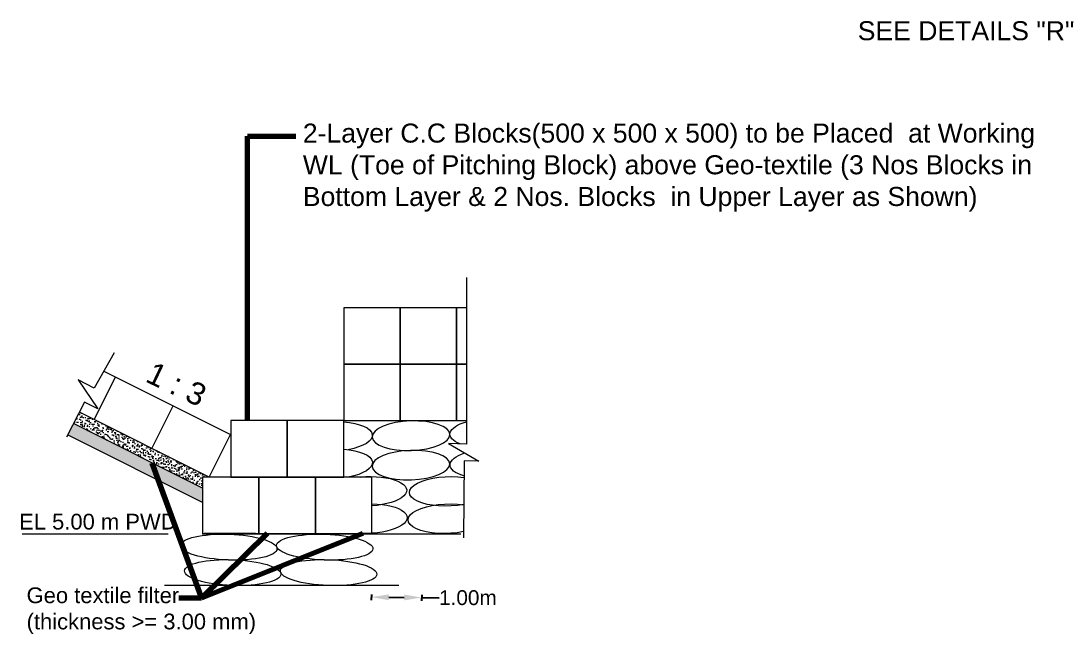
# Model space of a CAD drawing. Header units: inches. Extents: x -8940 to 26362, y -28010 to 990.
# Drawn here: x 4115.7 to 4175.6, y -21385.4 to -21350.3 of the extents above; entities that cross this region are included whole.
import ezdxf

# ---------------------------------------------------------------- set-up
doc = ezdxf.new("R2010")
doc.units = ezdxf.units.IN
doc.header["$MEASUREMENT"] = 0
doc.header["$PDMODE"] = 3
doc.layers.add('LINE', color=7, linetype='Continuous')
doc.styles.get("Standard").update_dxf_attribs({"font": 'arial.ttf'})
doc.dimstyles.get("Standard").update_dxf_attribs({"dimtxt": 0.18, "dimasz": 0.18, "dimexe": 0.18, "dimexo": 0.0625, "dimgap": 0.09, "dimtad": 0, "dimtih": 1, "dimtoh": 1, "dimdec": 4, "dimzin": 0, "dimdsep": 46, "dimtxsty": 'Standard', "dimcen": 0.09, "dimadec": 0, "dimazin": 0, "dimtfac": 1, "dimtdec": 4, "dimtofl": 0, "dimtmove": 0, "dimatfit": 3, "dimfxl": 1, "dimtolj": 1, "dimtzin": 0, "dimarcsym": 0})
pattern_1 = [(185, (4088.84292, -21334.21344), (-0.282128, 0.3362272), [0.04572, -0.50292]), (130, (4088.84292, -21334.21344), (-0.2644248, -0.384043), [0.036576, -0.402336]), (235.451, (4088.8194, -21334.18542), (-0.5465526, -0.0478132), [0.038856, -0.427416]), (181.1842, (4088.7567, -21334.29965), (-0.388688, 0.5313846), [0.06858, -0.75438]), (231.6356, (4088.7243, -21334.2554), (-0.8227834, -0.017007), [0.058284, -0.641124]), (126.184, (4088.7567, -21334.29965), (-0.822783, -0.017005), [0.054864, -0.603504]), (156, (4088.73516, -21334.235), (-0.0837486, 0.4308493), [0.04572, -0.50292]), (101, (4088.73516, -21334.235), (-0.417459, -0.207696), [0.036576, -0.402336]), (206.4514, (4088.7282, -21334.1991), (-0.5012075, 0.223152), [0.038856, -0.427416]), (172.5, (4088.84292, -21334.21344), (-0.1487362, -0.13825313), [0, -0.3974592, 0, -0.408432, 0, -0.40386]), (142.5, (4088.84292, -21334.21344), (-0.2834088, -0.05661535), [0, -0.2328672, 0, -0.3883152, 0, -0.153924]), (102.5, (4088.93905, -21334.30957), (-0.22038287, 0.23982687), [0, -0.1524, 0, -0.475488, 0, -0.630936]), (92.5, (4088.98215, -21334.35267), (-0.2945337, 0.2082334), [0, -0.19812, 0, -0.3157728, 0, -0.448056])]
pattern_2 = [(172.5, (4088.84292, -21334.21344), (-0.13657942, -0.1458116), [0, -0.15752064, 0, -0.1761744, 0, -0.168402]), (142.5, (4088.84292, -21334.21344), (-0.336491, -0.0771165), [0, -0.08497824, 0, -0.14197584, 0, -0.0544068]), (102.5, (4088.93306, -21334.30357), (-0.2286156, 0.22778633), [0, -0.051816, 0, -0.1865376, 0, -0.2435352]), (92.5, (4088.93306, -21334.30357), (-0.2846007, 0.1559707), [0, -0.025908, 0, -0.12228576, 0, -0.1399032])]

# ---------------------------------------------------------------- blocks, each defined once
blk = doc.blocks.new('*D52')
at = {"color": 0, "lineweight": -2, "ltscale": 0.5, "transparency": 16777216}
for p, q in [((4135.784, -21383.086), (4135.781, -21383.416)), ((4138.666, -21383.111), (4138.663, -21383.441)), ((4136.783, -21383.245), (4137.665, -21383.252)), ((4138.665, -21383.261), (4139.673, -21383.27))]:
    blk.add_line(p, q, dxfattribs=at)
at = {"color": 0, "linetype": 'Continuous', "ltscale": 0.5, "transparency": 16777216}
for points in [[(4136.784, -21383.078), (4136.781, -21383.411), (4135.783, -21383.236)], [(4137.666, -21383.086), (4137.663, -21383.419), (4138.665, -21383.261)]]:
    blk.add_solid(points, dxfattribs=at)
at = {"layer": 'Defpoints', "color": 0, "linetype": 'Continuous', "ltscale": 0.5, "transparency": 16777216}
for p in [(4135.815, -21379.584), (4138.697, -21379.61), (4138.665, -21383.261)]:
    blk.add_point(p, dxfattribs=at)
at = {"color": 0, "linetype": 'Continuous', "lineweight": 20, "ltscale": 0.5, "transparency": 16777216, "insert": (4141.31, -21383.27), "char_height": 0.85, "attachment_point": 5}
blk.add_mtext('\\A1;1.00m', dxfattribs=at)

msp = doc.modelspace()

# ---------------------------------------------------------------- hatches: boundary and pattern name
at = {"linetype": 'Continuous', "lineweight": 20, "ltscale": 0.5}
h = msp.add_hatch(dxfattribs=at)
h.set_pattern_fill('AR-CONC', scale=0.0024, angle=135, style=0)
h.set_pattern_definition(pattern_1)
h.paths.add_polyline_path([(4126.120592, -21376.990266), (4126.120592, -21376.362026), (4126.50628, -21376.362026), (4119.075584, -21372.646581), (4118.736413, -21373.298177)])
h = msp.add_hatch(dxfattribs=at)
h.set_pattern_fill('AR-CONC', scale=0.0024, angle=135, style=0)
h.set_pattern_definition(pattern_1)
h.paths.add_polyline_path([(4126.120592, -21376.990266), (4126.120592, -21376.362026), (4126.50628, -21376.362026), (4119.075584, -21372.646581), (4118.736413, -21373.298177)])
h = msp.add_hatch(dxfattribs=at)
h.set_pattern_fill('AR-SAND', scale=0.00408, angle=135, style=0)
h.set_pattern_definition(pattern_2)
h.paths.add_polyline_path([(4126.120592, -21377.811351), (4126.120592, -21376.990266), (4118.736413, -21373.298177), (4118.397282, -21373.949696)])
h = msp.add_hatch(dxfattribs=at)
h.set_pattern_fill('AR-SAND', scale=0.00408, angle=135, style=0)
h.set_pattern_definition(pattern_2)
h.paths.add_polyline_path([(4126.120592, -21377.811351), (4126.120592, -21376.990266), (4118.736413, -21373.298177), (4118.397282, -21373.949696)])

# ---------------------------------------------------------------- linework, layer by layer
at = {"color": 0, "linetype": 'Continuous', "lineweight": 20, "ltscale": 0.5}
msp.add_line((4134.959319, -21379.609593), (4140.912463, -21379.609593), dxfattribs=at)
msp.add_line((4134.959319, -21379.609593), (4140.912463, -21379.609593), dxfattribs=at)
at = {"lineweight": 20}
msp.add_line((4137.348392, -21382.573284), (4123.938764, -21382.573284), dxfattribs=at)
at = {"color": 0, "linetype": 'ByBlock', "lineweight": 20, "ltscale": 0.5}
for centre in [(4127.622857, -21380.375441), (4133.112538, -21380.375197), (4127.844991, -21381.830675), (4133.334672, -21381.830431)]:
    msp.add_ellipse(centre, major_axis=(2.759296, -0.096265), ratio=0.267798578, dxfattribs=at)
at = {"layer": 'LINE', "color": 7, "lineweight": 20, "ltscale": 0.5}
for p, q in [((4127.736272, -21373.938206), (4120.459247, -21370.299599)), ((4127.736272, -21373.938206), (4120.459247, -21370.299599)), ((4119.923158, -21373.070423), (4121.138842, -21370.639055)), ((4119.923158, -21373.070423), (4121.138842, -21370.639055)), ((4123.22196, -21374.719824), (4124.437644, -21372.288456)), ((4123.22196, -21374.719824), (4124.437644, -21372.288456)), ((4126.50628, -21376.362026), (4119.075584, -21372.646581)), ((4126.50628, -21376.362026), (4119.075584, -21372.646581)), ((4126.120592, -21376.990266), (4118.736413, -21373.298177)), ((4126.120592, -21376.990266), (4118.736413, -21373.298177)), ((4126.120592, -21377.811351), (4118.397282, -21373.949696)), ((4126.120592, -21377.811351), (4118.397282, -21373.949696)), ((4126.50628, -21376.362026), (4127.721981, -21373.930624)), ((4126.50628, -21376.362026), (4127.721981, -21373.930624)), ((4132.583312, -21376.362026), (4132.583312, -21379.593386)), ((4132.583312, -21379.593386), (4132.583312, -21376.362026)), ((4132.583312, -21376.362026), (4132.583312, -21379.593386)), ((4132.583312, -21379.593386), (4132.583312, -21376.362026)), ((4126.114749, -21377.094302), (4126.114749, -21379.609639)), ((4126.114749, -21377.094302), (4126.114749, -21379.609639)), ((4126.108906, -21377.370797), (4126.108906, -21379.625891)), ((4126.108906, -21377.370797), (4126.108906, -21379.625891)), ((4124.145949, -21379.625891), (4115.798008, -21379.625891)), ((4124.145949, -21379.625891), (4115.798008, -21379.625891)), ((4126.114749, -21379.609639), (4134.959319, -21379.609593)), ((4126.114749, -21379.609639), (4134.959319, -21379.609593)), ((4126.120592, -21379.593386), (4140.912463, -21379.609593)), ((4126.120592, -21379.593386), (4140.912463, -21379.609593)), ((4126.120592, -21379.593386), (4140.912463, -21379.609593)), ((4126.120592, -21379.593386), (4140.912463, -21379.609593)), ((4129.15938, -21379.593386), (4126.22178, -21379.593386)), ((4129.15938, -21379.593386), (4126.22178, -21379.593386)), ((4128.34137, -21379.593386), (4129.983538, -21379.593386)), ((4128.34137, -21379.593386), (4129.983538, -21379.593386)), ((4128.34137, -21379.593386), (4129.983538, -21379.593386)), ((4128.34137, -21379.593386), (4129.983538, -21379.593386)), ((4134.933392, -21379.593386), (4138.696664, -21379.609593)), ((4134.933392, -21379.593386), (4138.696664, -21379.609593)), ((4126.067836, -21383.290402), (4124.763763, -21383.290402)), ((4126.067836, -21383.290402), (4124.763763, -21383.290402))]:
    msp.add_line(p, q, dxfattribs=at)
for points in [[(4141.234485, -21364.941456), (4141.22439, -21374.476542), (4140.195833, -21374.445914), (4141.94533, -21375.448825), (4141.094179, -21375.435512), (4141.054591, -21379.845148)], [(4141.234485, -21364.941456), (4141.22439, -21374.476542), (4140.195833, -21374.445914), (4141.94533, -21375.448825), (4141.094179, -21375.435512), (4141.054591, -21379.845148)], [(4141.232657, -21366.667935), (4140.661712, -21366.667935), (4140.661712, -21369.899295), (4141.229236, -21369.899295)], [(4121.055248, -21369.245544), (4119.9092, -21371.272384), (4118.998091, -21370.794107), (4120.131138, -21372.462271), (4119.371906, -21372.077303), (4118.331906, -21374.075293)], [(4121.055248, -21369.245544), (4119.9092, -21371.272384), (4118.998091, -21370.794107), (4120.131138, -21372.462271), (4119.371906, -21372.077303), (4118.331906, -21374.075293)], [(4141.229236, -21369.899295), (4140.661712, -21369.899295), (4140.661712, -21373.130655), (4140.76618, -21373.130655)], [(4141.229236, -21369.899295), (4140.661712, -21369.899295), (4140.661712, -21373.130655), (4141.225815, -21373.131142)]]:
    msp.add_lwpolyline(points, dxfattribs=at)
for points in [[(4134.198992, -21369.899295), (4137.430352, -21369.899295), (4137.430352, -21366.667935), (4134.198992, -21366.667935)], [(4134.198992, -21369.899295), (4137.430352, -21369.899295), (4137.430352, -21366.667935), (4134.198992, -21366.667935)], [(4137.430352, -21369.899295), (4140.661712, -21369.899295), (4140.661712, -21366.667935), (4137.430352, -21366.667935)], [(4137.430352, -21369.899295), (4140.661712, -21369.899295), (4140.661712, -21366.667935), (4137.430352, -21366.667935)], [(4134.198992, -21373.130655), (4137.430352, -21373.130655), (4137.430352, -21369.899295), (4134.198992, -21369.899295)], [(4134.198992, -21373.130655), (4137.430352, -21373.130655), (4137.430352, -21369.899295), (4134.198992, -21369.899295)], [(4137.430352, -21373.130655), (4140.661712, -21373.130655), (4140.661712, -21369.899295), (4137.430352, -21369.899295)], [(4137.430352, -21373.130655), (4140.661712, -21373.130655), (4140.661712, -21369.899295), (4137.430352, -21369.899295)], [(4127.736272, -21376.362026), (4130.967632, -21376.362026), (4130.967632, -21373.130666), (4127.736272, -21373.130666)], [(4127.736272, -21376.362026), (4130.967632, -21376.362026), (4130.967632, -21373.130666), (4127.736272, -21373.130666)], [(4130.967632, -21376.362026), (4134.198992, -21376.362026), (4134.198992, -21373.130666), (4130.967632, -21373.130666)], [(4130.967632, -21376.362026), (4134.198992, -21376.362026), (4134.198992, -21373.130666), (4130.967632, -21373.130666)], [(4126.120592, -21379.593386), (4129.351952, -21379.593386), (4129.351952, -21376.362026), (4126.120592, -21376.362026)], [(4126.120592, -21379.593386), (4129.351952, -21379.593386), (4129.351952, -21376.362026), (4126.120592, -21376.362026)], [(4129.351952, -21379.593386), (4132.583312, -21379.593386), (4132.583312, -21376.362026), (4129.351952, -21376.362026)], [(4129.351952, -21379.593386), (4132.583312, -21379.593386), (4132.583312, -21376.362026), (4129.351952, -21376.362026)], [(4132.583312, -21379.593386), (4135.814672, -21379.593386), (4135.814672, -21376.362026), (4132.583312, -21376.362026)], [(4132.583312, -21379.593386), (4135.814672, -21379.593386), (4135.814672, -21376.362026), (4132.583312, -21376.362026)]]:
    msp.add_lwpolyline(points, close=True, dxfattribs=at)
at = {"layer": 'LINE', "color": 7, "lineweight": 20, "ltscale": 0.5, "extrusion": (0, 0, -1)}
for centre, start_param, end_param in [((4133.619686, -21374.038549), 1.846026621, 4.337353965), ((4133.619686, -21374.038549), 1.846026621, 4.337353965), ((4142.507542, -21373.848676), 5.557212479, 7.252512388), ((4133.622367, -21375.603958), 1.846026621, 4.337353965), ((4133.622367, -21375.603958), 1.846026621, 4.337353965), ((4142.511117, -21375.603981), 5.420705735, 7.196852193), ((4142.511117, -21375.603981), 5.420705735, 7.196852193), ((4133.622367, -21375.603958), 5.211519734, 5.265971869), ((4133.622367, -21375.603958), 5.211519734, 5.265971869), ((4135.582157, -21377.180668), 1.396927154, 4.615799863), ((4135.582157, -21377.180668), 1.396927154, 4.615799863), ((4140.182682, -21377.180668), 4.313945631, 8.285075297), ((4140.182682, -21377.180668), 4.313945631, 8.285075297), ((4135.60483, -21378.748936), 1.68295547, 4.890937013), ((4135.60483, -21378.748936), 1.68295547, 4.890937013), ((4140.109733, -21378.748936), 4.284819743, 8.314201185), ((4140.109733, -21378.748936), 4.284819743, 8.314201185)]:
    msp.add_ellipse(centre, major_axis=(-2.223407, -0.075588), ratio=0.379800122, start_param=start_param, end_param=end_param, dxfattribs=at)
for centre in [(4138.060673, -21373.998114), (4138.051948, -21375.67886), (4138.051948, -21375.67886)]:
    msp.add_ellipse(centre, major_axis=(-2.223407, -0.075588), ratio=0.379800122, dxfattribs=at)

# ---------------------------------------------------------------- texts
at = {"color": 7, "lineweight": 20, "ltscale": 0.18, "char_height": 0.9, "width": 35.32189186, "attachment_point": 1}
for s, insert in [('EL 5.00 m PWD', (4115.620413, -21378.464977)), ('Geo textile filter \\P(thickness >= 3.00 mm) ', (4116.048185, -21382.679289)), ('Geo textile filter \\P(thickness >= 3.00 mm) ', (4116.048185, -21382.679289))]:
    msp.add_mtext(s, dxfattribs=dict(at, insert=insert))
at = {"layer": 'LINE', "color": 7, "lineweight": 20, "ltscale": 0.5, "attachment_point": 1}
for s, insert, char_height, width in [('SEE DETAILS "R"', (4163.626943, -21350.270375), 1.08842386, 32.26269386), ('SEE DETAILS "R"', (4163.626943, -21350.270375), 1.08842386, 32.26269386), ('{\\C0;2-Layer C.C Blocks(500 x 500 x 500) to be Placed  at Working WL (Toe of Pitching Block) above Geo-textile (3 Nos Blocks in Bottom Layer & 2 Nos. Blocks  in Upper Layer as Shown)}', (4131.862781, -21356.129749), 1.088423855, 43.5949575)]:
    msp.add_mtext(s, dxfattribs=dict(at, insert=insert, char_height=char_height, width=width))
at = {"layer": 'LINE', "color": 7, "lineweight": 20, "ltscale": 0.5, "insert": (4123.33537, -21369.710418), "char_height": 1.2826544, "width": 5.75984576, "attachment_point": 1, "rotation": 334.46341353}
msp.add_mtext('1 : 3', dxfattribs=at)
msp.add_mtext('1 : 3', dxfattribs=at)

# ---------------------------------------------------------------- dimensions: what is measured, and where the dimension line sits
at = {"color": 0, "linetype": 'Continuous', "lineweight": 20, "ltscale": 0.5}
dim = msp.add_linear_dim(base=(4138.664763, -21383.261166), p1=(4135.814672, -21379.584415), p2=(4138.696664, -21379.609593), angle=359.49946796, text='1.00m', dimstyle='Standard', override={"dimtxt": 0.85, "dimasz": 1, "dimfxl": 0.15, "dimfxlon": 1}, dxfattribs=at)
dim.commit()
dim.dimension.update_dxf_attribs({"geometry": '*D52', "text_midpoint": (4141.309927, -21383.269971), "dimtype": 161})

# ---------------------------------------------------------------- leaders
at = {"layer": 'LINE', "color": 7, "lineweight": 20, "ltscale": 0.5}
for points in [[(4128.697191, -21373.130666), (4128.697191, -21356.851787), (4131.470166, -21356.851787)], [(4123.226043, -21375.542992), (4126.067836, -21383.290402)], [(4123.226043, -21375.542992), (4126.067836, -21383.290402)], [(4135.28946, -21379.59492), (4126.067836, -21383.290402), (4124.763763, -21383.290402)], [(4135.28946, -21379.59492), (4126.067836, -21383.290402), (4124.763763, -21383.290402)], [(4129.815313, -21379.593386), (4126.067836, -21383.290402)], [(4129.815313, -21379.593386), (4126.067836, -21383.290402)]]:
    msp.add_leader(points, dimstyle='Standard', override={"dimtxt": 0.9, "dimasz": 0.7, "dimclrd": 7, "dimclre": 7, "dimclrt": 7, "dimlwd": 65535, "dimlwe": 65535}, dxfattribs=at)

doc.saveas('drawing.dxf')
